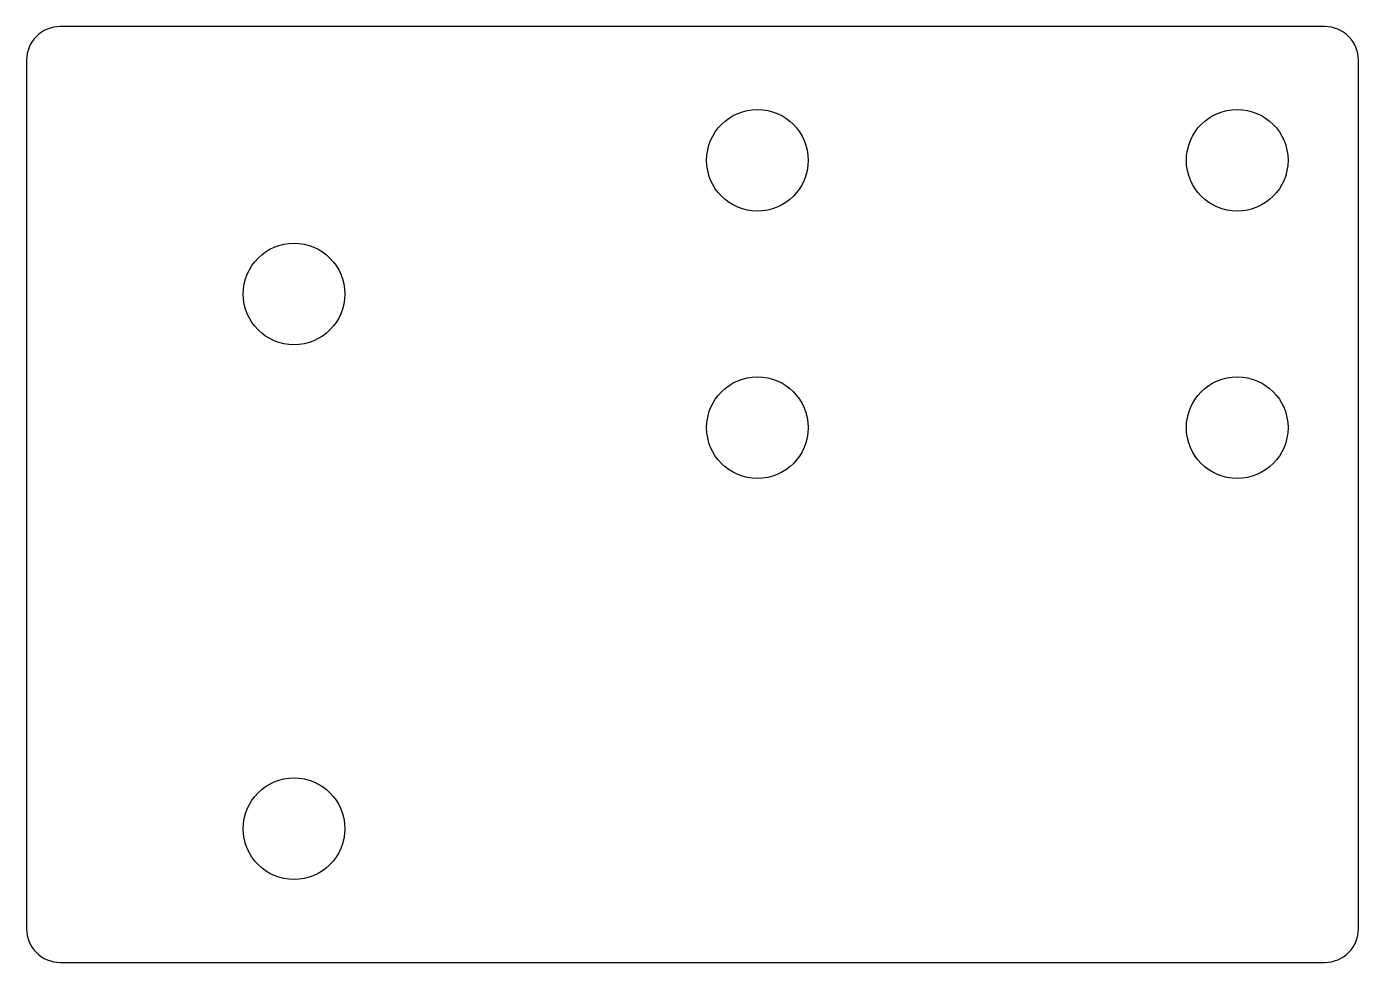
# Model space of a CAD drawing. Header units: inches. Extents: x -0.06 to 2.43, y -1.75 to 0.
import ezdxf

# ---------------------------------------------------------------- set-up
doc = ezdxf.new("R2010")
doc.units = ezdxf.units.IN
doc.header["$MEASUREMENT"] = 0

msp = doc.modelspace()

# ---------------------------------------------------------------- linework, layer by layer
msp.add_lwpolyline([(2.4274, -0.0625, 0.414214), (2.3649, 0), (0, 0, 0.414214), (-0.0625, -0.0625), (-0.0625, -1.6875, 0.414214), (0, -1.75), (2.3649, -1.75, 0.414214), (2.4274, -1.6875)], format="xyb", close=True)
for centre in [(1.3039, -0.25), (2.2009, -0.25), (0.4375, -0.5), (1.3039, -0.75), (2.2009, -0.75), (0.4375, -1.5)]:
    msp.add_circle(centre, 0.095)

doc.saveas('drawing.dxf')
